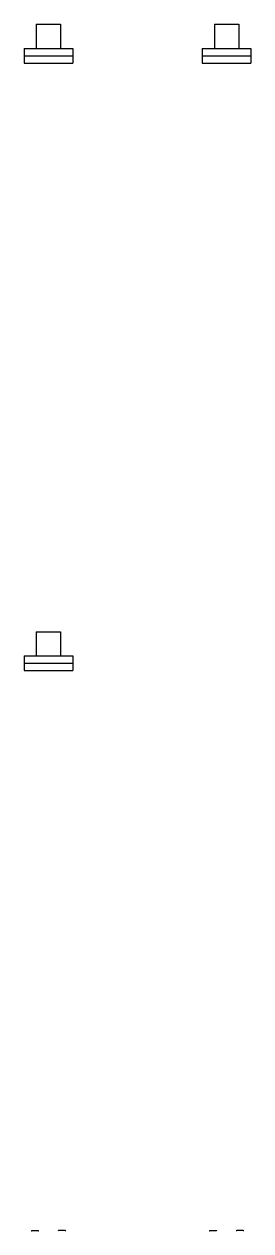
# Model space of a CAD drawing. Header units: metres. Extents: x -1 to 17, y -1 to 366.
# Drawn here: x -0.2 to 1.67, y 75.07 to 85 of the extents above; entities that cross this region are included whole.
import ezdxf

# ---------------------------------------------------------------- set-up
doc = ezdxf.new("R2010")
doc.units = ezdxf.units.M

# ---------------------------------------------------------------- blocks, each defined once
blk = doc.blocks.new('SSB_SSB-BEVESTIGING_KUNSTSTOFPLAAT_ABC_2-D')
for p, q in [((-0.1378, 0.071), (-0.084, 0.071)), ((0.1378, 0.071), (0.084, 0.071)), ((1.3275, 0.071), (1.3813, 0.071)), ((1.6031, 0.071), (1.5493, 0.071))]:
    blk.add_line(p, q)
at = {"extrusion": (0, 0, -1)}
for centre, start, end in [((0.1378, 0.0635), 45, 90), ((0.084, 0.0635), 90, 135), ((-1.3275, 0.0635), 45, 90), ((-1.3813, 0.0635), 90, 135)]:
    blk.add_arc(centre, 0.0075, start, end, dxfattribs=at)
for centre, start, end in [((0.084, 0.0635), 90, 135), ((0.1378, 0.0635), 45, 90), ((1.5493, 0.0635), 90, 135), ((1.6031, 0.0635), 45, 90)]:
    blk.add_arc(centre, 0.0075, start, end)
blk = doc.blocks.new('SSB_SSB-BEVESTIGING_ONDERSTEUNING_1-D')
for p, q in [((-0.1, 0), (0.1, 0)), ((-0.1, 0), (-0.1, -0.2)), ((0.1, 0), (0.1, -0.2)), ((-0.2, -0.2), (0.2, -0.2)), ((-0.2, -0.2), (-0.2, -0.32)), ((-0.2, -0.26), (0.2, -0.26)), ((0.2, -0.2), (0.2, -0.32)), ((-0.2, -0.32), (0.2, -0.32))]:
    blk.add_line(p, q)
blk = doc.blocks.new('SSB_SSB-BEVESTIGING_ONDERSTEUNING_2-D')
for p, q in [((-0.1, 0), (0.1, 0)), ((-0.1, 0), (-0.1, -0.2)), ((0.1, 0), (0.1, -0.2)), ((1.3653, 0), (1.5653, 0)), ((1.3653, 0), (1.3653, -0.2)), ((1.5653, 0), (1.5653, -0.2)), ((-0.2, -0.2), (0.2, -0.2)), ((-0.2, -0.2), (-0.2, -0.32)), ((-0.2, -0.26), (0.2, -0.26)), ((0.2, -0.2), (0.2, -0.32)), ((1.2653, -0.2), (1.6653, -0.2)), ((1.2653, -0.2), (1.2653, -0.32)), ((1.2653, -0.26), (1.6653, -0.26)), ((1.6653, -0.2), (1.6653, -0.32)), ((-0.2, -0.32), (0.2, -0.32)), ((1.2653, -0.32), (1.6653, -0.32))]:
    blk.add_line(p, q)

msp = doc.modelspace()

# ---------------------------------------------------------------- block references
for name, p in [('SSB_SSB-BEVESTIGING_ONDERSTEUNING_2-D', (0, 85)), ('SSB_SSB-BEVESTIGING_ONDERSTEUNING_1-D', (0, 80)), ('SSB_SSB-BEVESTIGING_KUNSTSTOFPLAAT_ABC_2-D', (0, 75))]:
    msp.add_blockref(name, p)

doc.saveas('drawing.dxf')
